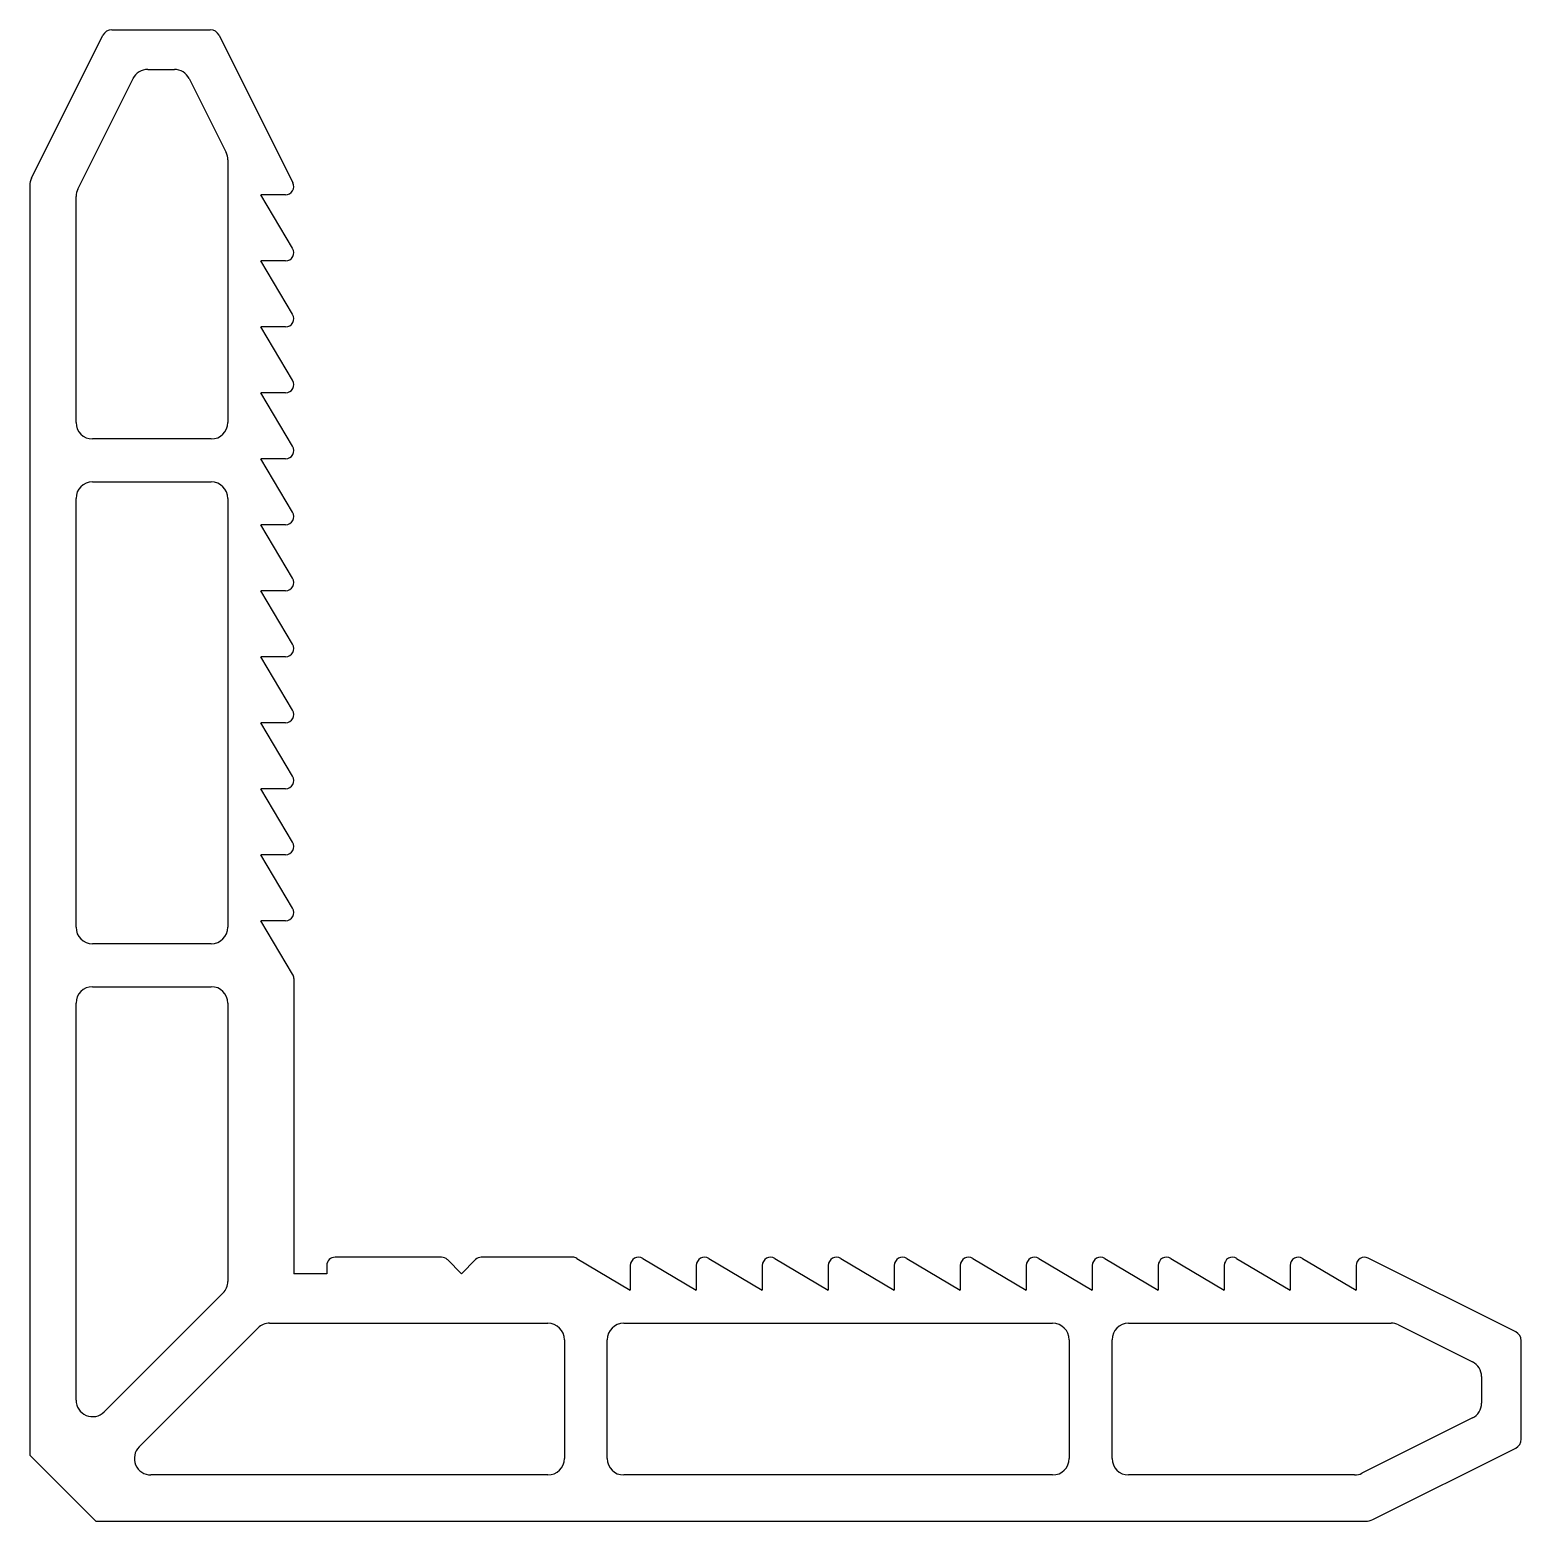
# Model space of a CAD drawing. Extents: x 2111.7 to 2156.9, y 1101.4 to 1146.6.
import ezdxf

# ---------------------------------------------------------------- set-up
doc = ezdxf.new("R2010")
doc.units = 0
doc.layers.get('0').update_dxf_attribs({"linetype": 'CONTINUOUS'})

msp = doc.modelspace()

# ---------------------------------------------------------------- linework, layer by layer
at = {"color": 0}
for p, q in [((2111.74, 1142.105), (2113.904, 1146.434)), ((2114.172, 1146.599), (2117.156, 1146.599)), ((2117.424, 1146.434), (2119.661, 1141.961)), ((2115.261, 1145.399), (2116.067, 1145.399)), ((2113.14, 1141.775), (2114.814, 1145.123)), ((2116.514, 1145.123), (2117.634, 1142.884)), ((2117.687, 1142.66), (2117.687, 1134.699)), ((2111.687, 1141.881), (2111.687, 1103.399)), ((2113.087, 1134.699), (2113.087, 1141.551)), ((2119.652, 1139.977), (2118.691, 1141.599)), ((2119.437, 1141.599), (2118.691, 1141.599)), ((2119.652, 1137.977), (2118.691, 1139.599)), ((2119.437, 1139.599), (2118.691, 1139.599)), ((2119.652, 1135.977), (2118.691, 1137.599)), ((2119.437, 1137.599), (2118.691, 1137.599)), ((2119.652, 1133.977), (2118.691, 1135.599)), ((2119.437, 1135.599), (2118.691, 1135.599)), ((2117.187, 1134.199), (2113.587, 1134.199)), ((2119.652, 1131.977), (2118.691, 1133.599)), ((2119.437, 1133.599), (2118.691, 1133.599)), ((2113.587, 1132.899), (2117.187, 1132.899)), ((2113.087, 1119.399), (2113.087, 1132.399)), ((2117.687, 1132.399), (2117.687, 1119.399)), ((2119.652, 1129.977), (2118.691, 1131.599)), ((2119.437, 1131.599), (2118.691, 1131.599)), ((2119.652, 1127.977), (2118.691, 1129.599)), ((2119.437, 1129.599), (2118.691, 1129.599)), ((2119.652, 1125.977), (2118.691, 1127.599)), ((2119.437, 1127.599), (2118.691, 1127.599)), ((2119.652, 1123.977), (2118.691, 1125.599)), ((2119.437, 1125.599), (2118.691, 1125.599)), ((2119.652, 1121.977), (2118.691, 1123.599)), ((2119.437, 1123.599), (2118.691, 1123.599)), ((2119.652, 1119.977), (2118.691, 1121.599)), ((2119.437, 1121.599), (2118.691, 1121.599)), ((2119.652, 1117.977), (2118.691, 1119.599)), ((2119.437, 1119.599), (2118.691, 1119.599)), ((2117.187, 1118.899), (2113.587, 1118.899)), ((2119.687, 1117.849), (2119.687, 1108.899)), ((2113.587, 1117.599), (2117.187, 1117.599)), ((2113.087, 1105.067), (2113.087, 1117.099)), ((2117.687, 1117.099), (2117.687, 1108.667)), ((2124.164, 1109.399), (2120.937, 1109.399)), ((2124.341, 1109.326), (2124.767, 1108.899)), ((2125.194, 1109.326), (2124.767, 1108.899)), ((2128.137, 1109.399), (2125.371, 1109.399)), ((2128.264, 1109.365), (2129.887, 1108.404)), ((2130.264, 1109.365), (2131.887, 1108.404)), ((2132.264, 1109.365), (2133.887, 1108.404)), ((2134.264, 1109.365), (2135.887, 1108.404)), ((2136.264, 1109.365), (2137.887, 1108.404)), ((2138.264, 1109.365), (2139.887, 1108.404)), ((2140.264, 1109.365), (2141.887, 1108.404)), ((2142.264, 1109.365), (2143.887, 1108.404)), ((2144.264, 1109.365), (2145.887, 1108.404)), ((2146.264, 1109.365), (2147.887, 1108.404)), ((2148.264, 1109.365), (2149.887, 1108.404)), ((2150.264, 1109.365), (2151.887, 1108.404)), ((2156.721, 1107.137), (2152.249, 1109.373)), ((2120.687, 1108.899), (2119.687, 1108.899)), ((2120.687, 1109.149), (2120.687, 1108.899)), ((2129.887, 1109.149), (2129.887, 1108.404)), ((2131.887, 1109.149), (2131.887, 1108.404)), ((2133.887, 1109.149), (2133.887, 1108.404)), ((2135.887, 1109.149), (2135.887, 1108.404)), ((2137.887, 1109.149), (2137.887, 1108.404)), ((2139.887, 1109.149), (2139.887, 1108.404)), ((2141.887, 1109.149), (2141.887, 1108.404)), ((2143.887, 1109.149), (2143.887, 1108.404)), ((2145.887, 1109.149), (2145.887, 1108.404)), ((2147.887, 1109.149), (2147.887, 1108.404)), ((2149.887, 1109.149), (2149.887, 1108.404)), ((2151.887, 1109.149), (2151.887, 1108.404)), ((2117.541, 1108.314), (2113.941, 1104.714)), ((2115.001, 1103.653), (2118.601, 1107.253)), ((2118.955, 1107.399), (2127.387, 1107.399)), ((2129.687, 1107.399), (2142.687, 1107.399)), ((2144.987, 1107.399), (2152.947, 1107.399)), ((2153.171, 1107.347), (2155.411, 1106.227)), ((2127.887, 1106.899), (2127.887, 1103.299)), ((2129.187, 1103.299), (2129.187, 1106.899)), ((2143.187, 1106.899), (2143.187, 1103.299)), ((2144.487, 1103.299), (2144.487, 1106.899)), ((2156.887, 1103.885), (2156.887, 1106.869)), ((2155.687, 1105.78), (2155.687, 1104.974)), ((2155.411, 1104.527), (2152.062, 1102.852)), ((2113.687, 1101.399), (2111.687, 1103.399)), ((2152.393, 1101.452), (2156.721, 1103.617)), ((2127.387, 1102.799), (2115.355, 1102.799)), ((2142.687, 1102.799), (2129.687, 1102.799)), ((2151.838, 1102.799), (2144.987, 1102.799)), ((2113.687, 1101.399), (2152.169, 1101.399))]:
    msp.add_line(p, q, dxfattribs=at)
for centre, radius, start, end in [((2114.172, 1146.299), 0.3, 90, 153.4349), ((2117.156, 1146.299), 0.3, 26.5651, 90), ((2115.261, 1144.899), 0.5, 90, 153.4349), ((2116.067, 1144.899), 0.5, 26.5651, 90), ((2117.187, 1142.66), 0.5, 0, 26.5651), ((2112.187, 1141.881), 0.5, 153.4349, 180), ((2113.587, 1141.551), 0.5, 153.4349, 180), ((2119.437, 1141.849), 0.25, 270, 26.5651), ((2119.437, 1139.849), 0.25, 270, 30.6259), ((2119.437, 1137.849), 0.25, 270, 30.6259), ((2119.437, 1135.849), 0.25, 270, 30.6259), ((2113.587, 1134.699), 0.5, 180, 270), ((2117.187, 1134.699), 0.5, 270, 0), ((2119.437, 1133.849), 0.25, 270, 30.6259), ((2113.587, 1132.399), 0.5, 90, 180), ((2117.187, 1132.399), 0.5, 0, 90), ((2119.437, 1131.849), 0.25, 270, 30.6259), ((2119.437, 1129.849), 0.25, 270, 30.6259), ((2119.437, 1127.849), 0.25, 270, 30.6259), ((2119.437, 1125.849), 0.25, 270, 30.6259), ((2119.437, 1123.849), 0.25, 270, 30.6259), ((2119.437, 1121.849), 0.25, 270, 30.6259), ((2119.437, 1119.849), 0.25, 270, 30.6259), ((2113.587, 1119.399), 0.5, 180, 270), ((2117.187, 1119.399), 0.5, 270, 0), ((2119.437, 1117.849), 0.25, 0, 30.6259), ((2113.587, 1117.099), 0.5, 90, 180), ((2117.187, 1117.099), 0.5, 0, 90), ((2120.937, 1109.149), 0.25, 90, 180), ((2124.164, 1109.149), 0.25, 45, 90), ((2125.371, 1109.149), 0.25, 90, 135), ((2128.137, 1109.149), 0.25, 59.3741, 90), ((2130.137, 1109.149), 0.25, 59.3741, 180), ((2132.137, 1109.149), 0.25, 59.3741, 180), ((2134.137, 1109.149), 0.25, 59.3741, 180), ((2136.137, 1109.149), 0.25, 59.3741, 180), ((2138.137, 1109.149), 0.25, 59.3741, 180), ((2140.137, 1109.149), 0.25, 59.3741, 180), ((2142.137, 1109.149), 0.25, 59.3741, 180), ((2144.137, 1109.149), 0.25, 59.3741, 180), ((2146.137, 1109.149), 0.25, 59.3741, 180), ((2148.137, 1109.149), 0.25, 59.3741, 180), ((2150.137, 1109.149), 0.25, 59.3741, 180), ((2152.137, 1109.149), 0.25, 63.4349, 180), ((2117.187, 1108.667), 0.5, 315, 360), ((2118.955, 1106.899), 0.5, 90, 135), ((2127.387, 1106.899), 0.5, 0, 90), ((2129.687, 1106.899), 0.5, 90, 180), ((2142.687, 1106.899), 0.5, 0, 90), ((2144.987, 1106.899), 0.5, 90, 180), ((2152.947, 1106.899), 0.5, 63.4349, 90), ((2156.587, 1106.869), 0.3, 0, 63.4349), ((2155.187, 1105.78), 0.5, 0, 63.4349), ((2113.587, 1105.067), 0.5, 180, 315), ((2155.187, 1104.974), 0.5, 296.5651, 360), ((2156.587, 1103.885), 0.3, 296.5651, 360), ((2115.355, 1103.299), 0.5, 135, 270), ((2127.387, 1103.299), 0.5, 270, 0), ((2129.687, 1103.299), 0.5, 180, 270), ((2142.687, 1103.299), 0.5, 270, 0), ((2144.987, 1103.299), 0.5, 180, 270), ((2151.838, 1103.299), 0.5, 270, 296.5651), ((2152.169, 1101.899), 0.5, 270, 296.5651)]:
    msp.add_arc(centre, radius, start, end, dxfattribs=at)

doc.saveas('drawing.dxf')
